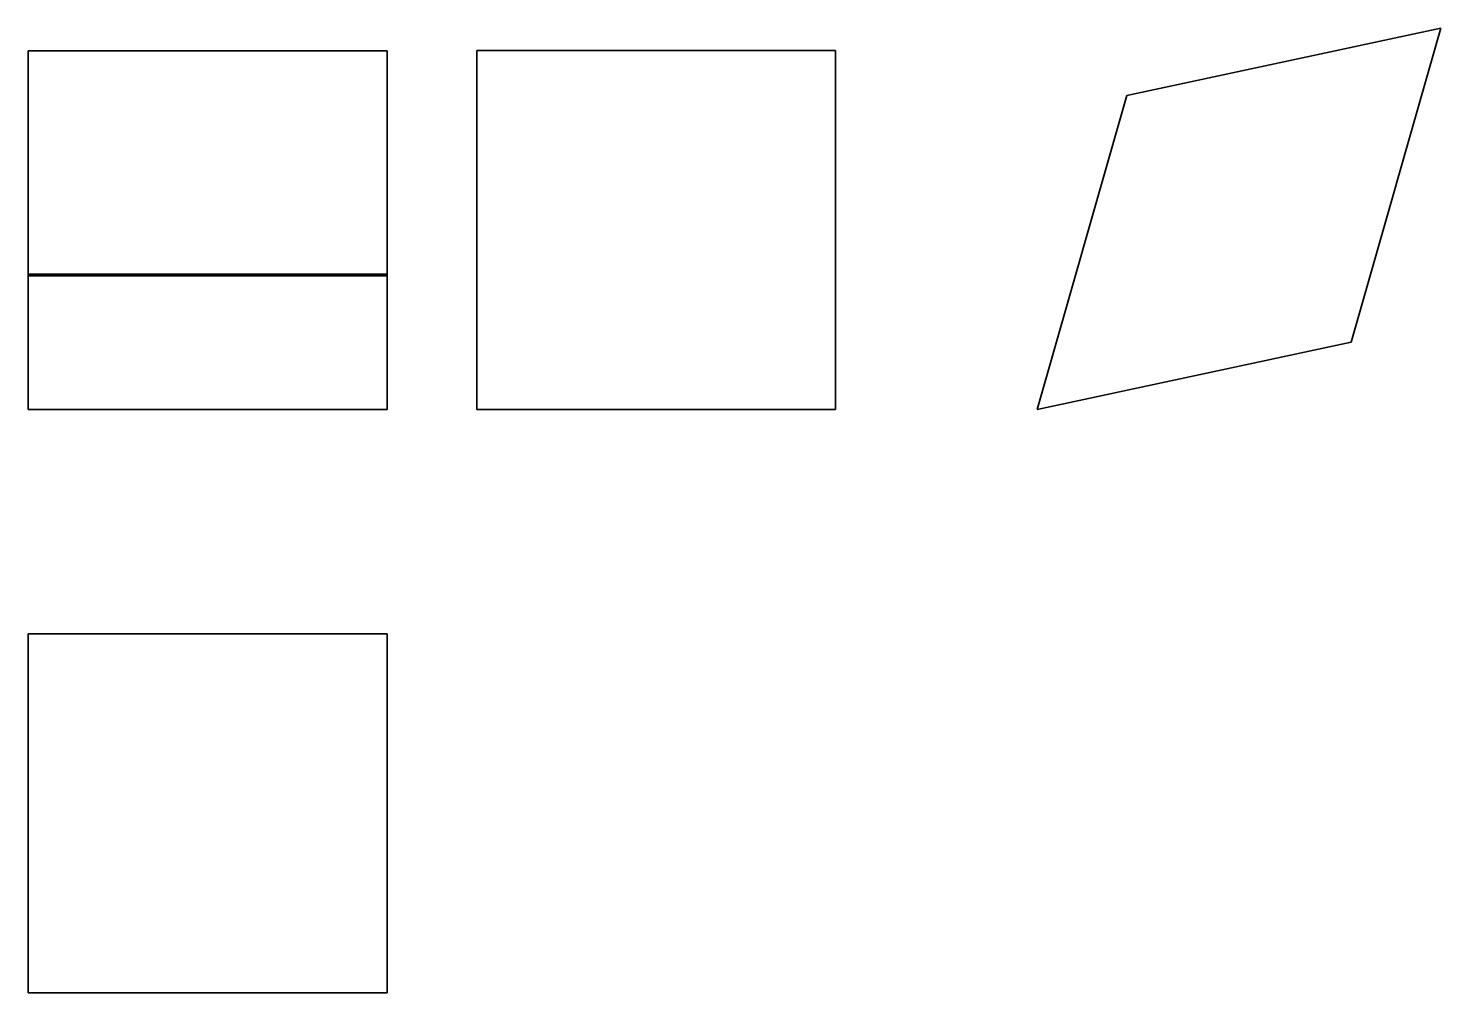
# Model space of a CAD drawing. Header units: millimetres. Extents: x 7 to 118, y 7 to 83.
import ezdxf

# ---------------------------------------------------------------- set-up
doc = ezdxf.new("R2010")
doc.units = ezdxf.units.MM
doc.layers.add('PDF_000000_35', color=250, linetype='CONTINUOUS', true_color=0x000000)
doc.layers.add('PDF_FF00FF_106', color=6, linetype='CONTINUOUS', true_color=0xff00ff)
picture_1 = doc.add_image_def('image1.png', size_in_pixel=(16, 16))
picture_2 = doc.add_image_def('image2.png', size_in_pixel=(16, 16))

msp = doc.modelspace()

# ---------------------------------------------------------------- linework, layer by layer
at = {"layer": 'PDF_FF00FF_106', "color": 6, "lineweight": 106, "true_color": 0xff00ff}
msp.add_line((7.06, 63.5), (35.28, 63.5), dxfattribs=at)

# ---------------------------------------------------------------- pictures from other files: only their frames are drawn
at = {"layer": 'PDF_000000_35', "color": 7, "lineweight": 35, "true_color": 0xffffff}
image = msp.add_image(picture_1, insert=(86.43, 52.92), size_in_units=(25.26, 25.68), rotation=12.0948, dxfattribs=at)
image.dxf.v_pixel = (0.441, 1.5434)
image.dxf.flags = 11
image = msp.add_image(picture_1, insert=(7.06, 52.92), size_in_units=(28.22, 28.22), dxfattribs=at)
image.dxf.flags = 11
image = msp.add_image(picture_1, insert=(70.56, 52.92), size_in_units=(28.22, 28.22), rotation=180, dxfattribs=at)
image.dxf.v_pixel = (0, 1.7639)
image.dxf.flags = 11
image = msp.add_image(picture_2, insert=(7.06, 7.06), size_in_units=(28.22, 28.22), dxfattribs=at)
image.dxf.flags = 11

doc.saveas('drawing.dxf')
